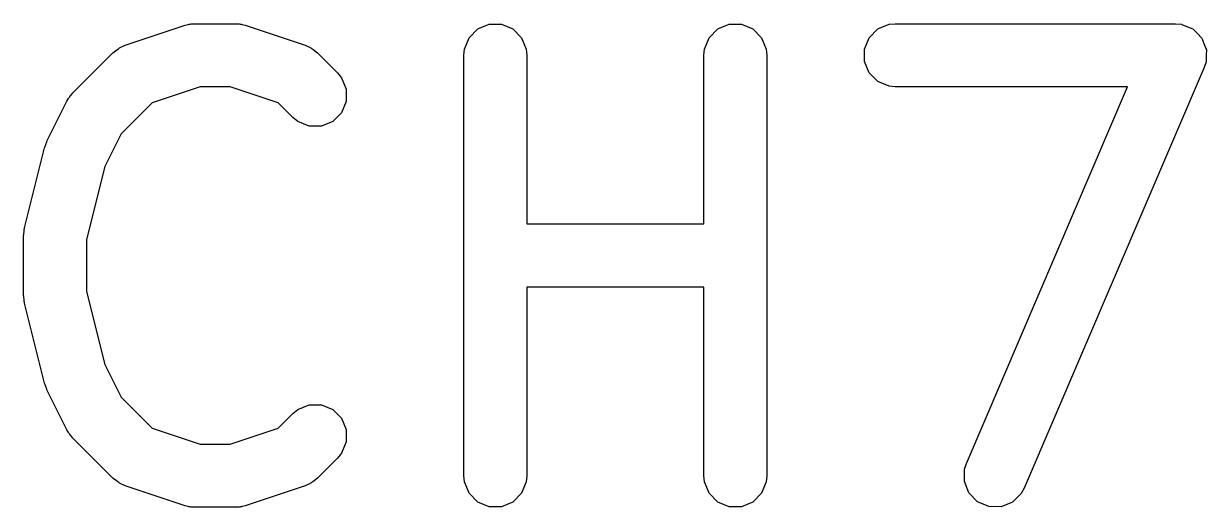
# Model space of a CAD drawing. Extents: x 99 to 216, y -134 to -70.
# Drawn here: x 213.145 to 215.961, y -97.815 to -96.665 of the extents above; entities that cross this region are included whole.
import ezdxf

# ---------------------------------------------------------------- set-up
doc = ezdxf.new("R2010")
doc.units = 0
doc.layers.add('BLACK', color=7, linetype='CONTINUOUS')

msp = doc.modelspace()

# ---------------------------------------------------------------- linework, layer by layer
at = {"layer": 'BLACK', "linetype": 'CONTINUOUS'}
for p, q in [((213.387235, -96.716287), (213.530091, -96.668668)), ((213.530091, -96.668668), (213.537346, -96.667018)), ((213.537346, -96.667018), (213.539177, -96.66626)), ((213.539177, -96.66626), (213.54183, -96.665998)), ((213.54183, -96.665998), (213.544428, -96.665408)), ((213.544428, -96.665408), (213.546402, -96.665548)), ((213.546402, -96.665548), (213.553809, -96.664819)), ((213.553809, -96.664819), (213.649047, -96.664819)), ((213.649047, -96.664819), (213.656452, -96.665548)), ((213.656452, -96.665548), (213.658427, -96.665408)), ((213.658427, -96.665408), (213.661024, -96.665998)), ((213.661024, -96.665998), (213.663679, -96.66626)), ((213.663679, -96.66626), (213.66551, -96.667018)), ((213.66551, -96.667018), (213.672764, -96.668668)), ((213.672764, -96.668668), (213.815621, -96.716287)), ((214.205735, -96.698151), (214.226427, -96.677459)), ((214.226427, -96.677459), (214.253463, -96.66626)), ((214.253463, -96.66626), (214.282727, -96.66626)), ((214.282727, -96.66626), (214.309763, -96.677459)), ((214.309763, -96.677459), (214.330455, -96.698151)), ((214.777163, -96.698151), (214.797855, -96.677459)), ((214.797855, -96.677459), (214.824891, -96.66626)), ((214.824891, -96.66626), (214.854155, -96.66626)), ((214.854155, -96.66626), (214.881191, -96.677459)), ((214.881191, -96.677459), (214.901883, -96.698151)), ((215.158116, -96.698151), (215.178808, -96.677459)), ((215.178808, -96.677459), (215.205844, -96.66626)), ((215.205844, -96.66626), (215.220476, -96.664819)), ((215.220476, -96.664819), (215.887142, -96.664819)), ((215.887142, -96.664819), (215.901774, -96.66626)), ((215.901774, -96.66626), (215.902204, -96.666438)), ((215.902204, -96.666438), (215.902669, -96.666444)), ((215.902669, -96.666444), (215.915675, -96.672018)), ((215.915675, -96.672018), (215.92881, -96.677459)), ((215.92881, -96.677459), (215.929139, -96.677788)), ((215.929139, -96.677788), (215.929567, -96.677972)), ((215.929567, -96.677972), (215.939462, -96.688111)), ((214.194536, -96.725187), (214.205735, -96.698151)), ((214.330455, -96.698151), (214.341654, -96.725187)), ((214.765964, -96.725187), (214.777163, -96.698151)), ((214.901883, -96.698151), (214.913082, -96.725187)), ((215.146917, -96.725187), (215.158116, -96.698151)), ((215.939462, -96.688111), (215.949502, -96.698151)), ((215.949502, -96.698151), (215.94968, -96.698581)), ((215.94968, -96.698581), (215.950006, -96.698915)), ((215.950006, -96.698915), (215.955279, -96.712097)), ((213.262681, -96.829643), (213.357919, -96.734405)), ((213.357919, -96.734405), (213.369284, -96.725077)), ((213.369284, -96.725077), (213.371774, -96.724045)), ((213.371774, -96.724045), (213.373809, -96.722281)), ((213.373809, -96.722281), (213.387235, -96.716287)), ((213.815621, -96.716287), (213.829046, -96.722281)), ((213.829046, -96.722281), (213.831081, -96.724046)), ((213.831081, -96.724046), (213.833572, -96.725078)), ((213.833572, -96.725078), (213.844937, -96.734405)), ((213.844937, -96.734405), (213.892556, -96.782024)), ((214.193095, -96.739819), (214.194536, -96.725187)), ((214.341654, -96.725187), (214.343095, -96.739819)), ((214.764523, -96.739819), (214.765964, -96.725187)), ((214.913082, -96.725187), (214.914523, -96.739819)), ((215.146917, -96.754451), (215.146917, -96.725187)), ((215.955279, -96.712097), (215.960701, -96.725187)), ((215.960701, -96.725187), (215.960701, -96.725652)), ((215.960701, -96.725652), (215.960874, -96.726085)), ((215.960874, -96.726085), (215.960701, -96.740265)), ((214.193095, -97.739819), (214.193095, -96.739819)), ((214.343095, -96.739819), (214.343095, -97.141009)), ((214.764523, -97.141009), (214.764523, -96.739819)), ((214.914523, -96.739819), (214.914523, -97.739819)), ((215.158116, -96.781487), (215.146917, -96.754451)), ((215.960517, -96.755347), (215.956078, -96.769363)), ((215.960522, -96.754881), (215.960517, -96.755347)), ((215.960701, -96.754451), (215.960522, -96.754881)), ((215.960701, -96.740265), (215.960701, -96.754451)), ((213.892556, -96.782024), (213.901883, -96.793389)), ((215.178808, -96.802179), (215.158116, -96.781487)), ((215.956078, -96.769363), (215.527507, -97.769363)), ((213.565979, -96.814819), (213.451466, -96.85299)), ((213.636877, -96.814819), (213.565979, -96.814819)), ((213.75139, -96.85299), (213.636877, -96.814819)), ((213.901883, -96.793389), (213.913082, -96.820425)), ((213.913082, -96.820425), (213.913082, -96.849688)), ((215.205844, -96.813378), (215.178808, -96.802179)), ((215.220476, -96.814819), (215.205844, -96.813378)), ((215.773401, -96.814819), (215.220476, -96.814819)), ((215.389635, -97.710275), (215.773401, -96.814819)), ((213.201013, -96.944373), (213.248632, -96.849135)), ((213.248632, -96.849135), (213.252596, -96.842835)), ((213.252596, -96.842835), (213.253354, -96.841008)), ((213.253354, -96.841008), (213.255042, -96.838951)), ((213.255042, -96.838951), (213.256464, -96.836692)), ((213.256464, -96.836692), (213.257962, -96.835392)), ((213.257962, -96.835392), (213.262681, -96.829643)), ((213.913082, -96.849688), (213.901883, -96.876724)), ((213.451466, -96.85299), (213.377353, -96.927103)), ((213.78649, -96.88809), (213.75139, -96.85299)), ((213.901883, -96.876724), (213.88119, -96.897417)), ((213.797855, -96.897417), (213.78649, -96.88809)), ((213.824891, -96.908616), (213.797855, -96.897417)), ((213.88119, -96.897417), (213.854154, -96.908616)), ((213.377353, -96.927103), (213.338859, -97.00409)), ((213.854154, -96.908616), (213.824891, -96.908616)), ((213.147715, -97.1502), (213.195334, -96.959724)), ((213.195334, -96.959724), (213.195719, -96.958644)), ((213.195719, -96.958644), (213.195758, -96.958105)), ((213.195758, -96.958105), (213.198085, -96.952023)), ((213.198085, -96.952023), (213.200281, -96.945878)), ((213.200281, -96.945878), (213.200603, -96.945442)), ((213.200603, -96.945442), (213.201013, -96.944373)), ((213.338859, -97.00409), (213.295476, -97.177624)), ((213.145565, -97.164744), (213.146374, -97.15927)), ((213.146374, -97.15927), (213.146917, -97.153758)), ((213.146917, -97.153758), (213.147339, -97.152736)), ((213.147339, -97.152736), (213.147715, -97.1502)), ((214.343095, -97.141009), (214.764523, -97.141009)), ((213.145476, -97.16839), (213.145727, -97.165836)), ((213.145476, -97.311247), (213.145476, -97.16839)), ((213.145727, -97.165836), (213.145565, -97.164744)), ((213.295476, -97.177624), (213.295476, -97.302013)), ((214.764523, -97.291009), (214.343095, -97.291009)), ((214.343095, -97.291009), (214.343095, -97.739819)), ((214.764523, -97.739819), (214.764523, -97.291009)), ((213.145727, -97.3138), (213.145476, -97.311247)), ((213.145565, -97.314893), (213.145727, -97.3138)), ((213.146374, -97.320366), (213.145565, -97.314893)), ((213.146917, -97.325879), (213.146374, -97.320366)), ((213.147339, -97.3269), (213.146917, -97.325879)), ((213.147715, -97.329437), (213.147339, -97.3269)), ((213.295476, -97.302013), (213.338859, -97.475547)), ((213.195334, -97.519913), (213.147715, -97.329437)), ((213.338859, -97.475547), (213.377353, -97.552534)), ((213.195719, -97.520992), (213.195334, -97.519913)), ((213.195758, -97.521532), (213.195719, -97.520992)), ((213.198085, -97.527613), (213.195758, -97.521532)), ((213.200281, -97.533759), (213.198085, -97.527613)), ((213.200603, -97.534194), (213.200281, -97.533759)), ((213.201013, -97.535264), (213.200603, -97.534194)), ((213.248632, -97.630502), (213.201013, -97.535264)), ((213.377353, -97.552534), (213.451466, -97.626648)), ((213.797855, -97.58222), (213.824891, -97.571021)), ((213.824891, -97.571021), (213.854154, -97.571021)), ((213.854154, -97.571021), (213.88119, -97.582219)), ((213.75139, -97.626647), (213.786489, -97.591548)), ((213.786489, -97.591548), (213.797855, -97.58222)), ((213.88119, -97.582219), (213.901883, -97.602912)), ((213.901883, -97.602912), (213.913082, -97.629948)), ((213.252595, -97.636798), (213.248632, -97.630502)), ((213.253353, -97.638628), (213.252595, -97.636798)), ((213.451466, -97.626648), (213.565979, -97.664819)), ((213.636877, -97.664819), (213.75139, -97.626647)), ((213.913082, -97.629948), (213.913082, -97.659211)), ((213.255042, -97.640686), (213.253353, -97.638628)), ((213.256464, -97.642945), (213.255042, -97.640686)), ((213.257962, -97.644244), (213.256464, -97.642945)), ((213.262681, -97.649994), (213.257962, -97.644244)), ((213.357919, -97.745233), (213.262681, -97.649994)), ((213.565979, -97.664819), (213.636877, -97.664819)), ((213.913082, -97.659211), (213.901884, -97.686247)), ((213.901884, -97.686247), (213.892556, -97.697613)), ((213.892556, -97.697613), (213.844938, -97.745232)), ((215.385196, -97.724292), (215.389635, -97.710275)), ((213.369284, -97.754561), (213.357919, -97.745233)), ((213.844938, -97.745232), (213.833572, -97.75456)), ((214.194536, -97.754451), (214.193095, -97.739819)), ((214.343095, -97.739819), (214.341654, -97.754451)), ((214.765964, -97.754451), (214.764523, -97.739819)), ((214.914523, -97.739819), (214.913082, -97.754451)), ((215.384839, -97.753553), (215.385196, -97.724292)), ((213.371774, -97.755592), (213.369284, -97.754561)), ((213.373809, -97.757357), (213.371774, -97.755592)), ((213.387235, -97.763351), (213.373809, -97.757357)), ((213.530091, -97.81097), (213.387235, -97.763351)), ((213.815621, -97.763351), (213.672764, -97.81097)), ((213.829046, -97.757357), (213.815621, -97.763351)), ((213.831081, -97.755591), (213.829046, -97.757357)), ((213.833572, -97.75456), (213.831081, -97.755591)), ((214.205735, -97.781487), (214.194536, -97.754451)), ((214.341654, -97.754451), (214.330455, -97.781487)), ((214.777163, -97.781487), (214.765964, -97.754451)), ((214.913082, -97.754451), (214.901883, -97.781487)), ((215.395707, -97.780723), (215.384839, -97.753553)), ((215.527507, -97.769363), (215.520419, -97.782244)), ((214.226427, -97.802179), (214.205735, -97.781487)), ((214.253463, -97.813378), (214.226427, -97.802179)), ((214.309763, -97.802179), (214.282727, -97.813378)), ((214.330455, -97.781487), (214.309763, -97.802179)), ((214.797855, -97.802179), (214.777163, -97.781487)), ((214.824891, -97.813378), (214.797855, -97.802179)), ((214.881191, -97.802179), (214.854155, -97.813378)), ((214.901883, -97.781487), (214.881191, -97.802179)), ((215.416146, -97.801667), (215.395707, -97.780723)), ((215.443044, -97.813194), (215.416146, -97.801667)), ((215.499475, -97.802683), (215.472305, -97.813551)), ((215.520419, -97.782244), (215.499475, -97.802683)), ((213.537346, -97.812619), (213.530091, -97.81097)), ((213.539177, -97.813378), (213.537346, -97.812619)), ((213.54183, -97.813639), (213.539177, -97.813378)), ((213.544428, -97.81423), (213.54183, -97.813639)), ((213.546402, -97.814089), (213.544428, -97.81423)), ((213.553809, -97.814819), (213.546402, -97.814089)), ((213.649047, -97.814819), (213.553809, -97.814819)), ((213.656452, -97.814089), (213.649047, -97.814819)), ((213.658427, -97.81423), (213.656452, -97.814089)), ((213.661024, -97.813639), (213.658427, -97.81423)), ((213.663679, -97.813378), (213.661024, -97.813639)), ((213.66551, -97.812619), (213.663679, -97.813378)), ((213.672764, -97.81097), (213.66551, -97.812619)), ((214.282727, -97.813378), (214.253463, -97.813378)), ((214.854155, -97.813378), (214.824891, -97.813378)), ((215.472305, -97.813551), (215.443044, -97.813194))]:
    msp.add_line(p, q, dxfattribs=at)

doc.saveas('drawing.dxf')
